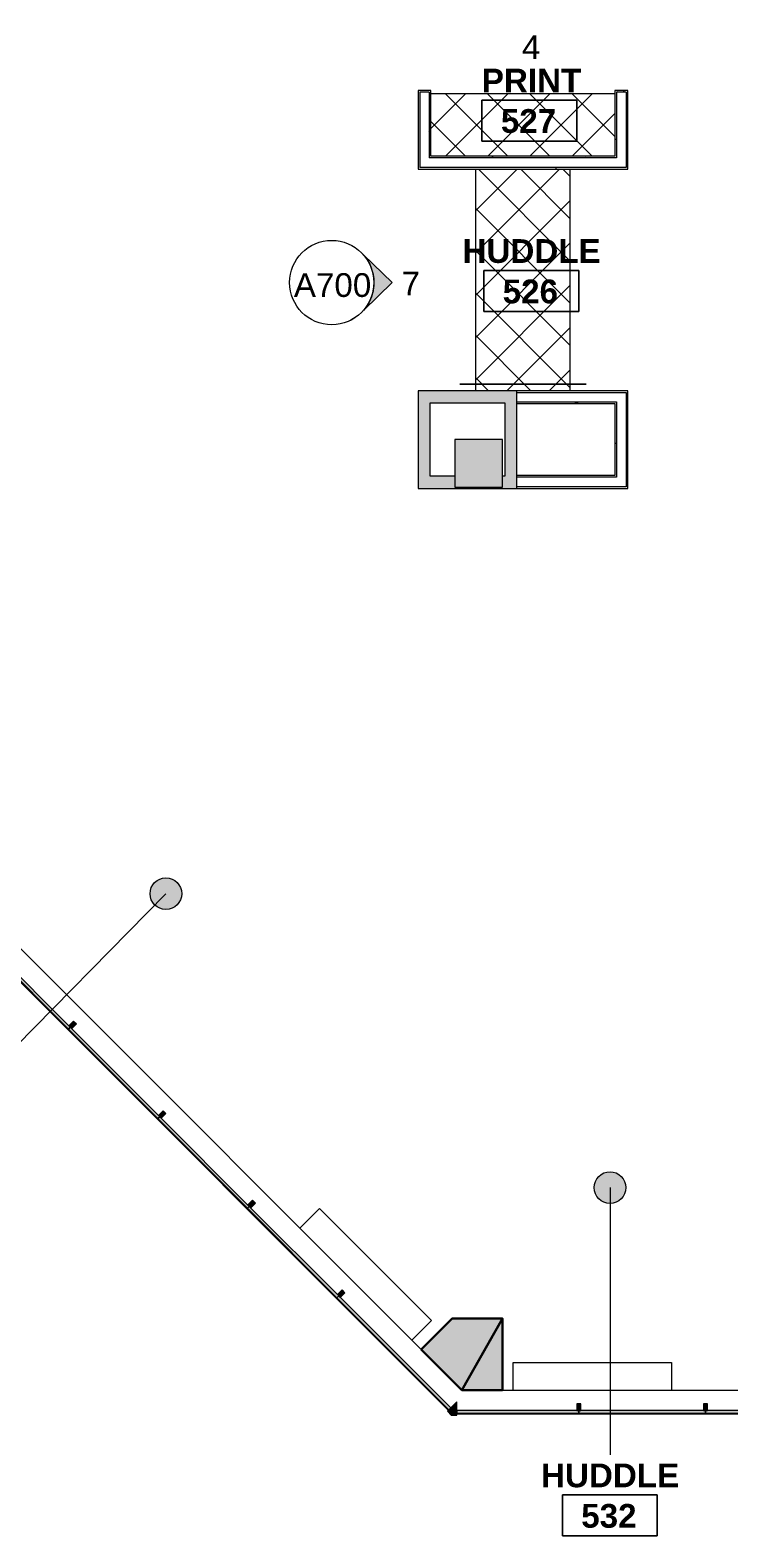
# Model space of a CAD drawing. Header units: inches. Extents: x 920 to 3738, y -709 to 819.
# Drawn here: x 2298 to 2563, y -406 to 164 of the extents above; entities that cross this region are included whole.
import ezdxf

# ---------------------------------------------------------------- set-up
doc = ezdxf.new("R2010")
doc.units = ezdxf.units.IN
doc.header["$MEASUREMENT"] = 0
for name, color, linetype, lineweight in [('A-AREA-IDEN', 2, 'Continuous', 9), ('A-DETL', 90, 'Continuous', 9), ('A-GENM', 13, 'Continuous', 9), ('A-GLAZ-CURT', 52, 'Continuous', 9), ('A-GLAZ-CWMG', 51, 'Continuous', 9), ('A-WALL', 113, 'Continuous', 13), ('A-WALL-PATT', 111, 'Continuous', 13), ('bb$0$A-BBASE', 250, 'Continuous', 30), ('dp$0$A-WALL-EXST', 7, 'Continuous', 9), ('G-ANNO-SYMB', 111, 'Continuous', 9), ('I-WALL', 2, 'Continuous', 9), ('Q-CASE', 31, 'Continuous', 9), ('S-COLS', 52, 'Continuous', 13)]:
    doc.layers.add(name, color=color, linetype=linetype, lineweight=lineweight)
doc.styles.add('Arial_1', font='arial.ttf', dxfattribs={"height": 9})
doc.styles.add('Swis721 Lt BT', font='swissl.ttf', dxfattribs={"height": 9})
doc.styles.add('Swis721 Lt BT_B', font='', dxfattribs={"height": 9})
doc.styles.get('Swis721 Lt BT_B').set_extended_font_data('Swis721 Lt BT', bold=True)
pattern_1 = [(0, (2996.523, 0), (30.72, 7.68), [1.267, -21.773, 1.267, -21.773, -122.88]), (0, (2996.523, 0), (30.72, 7.68), [-46.08, 1.267, -44.813, 1.267, -21.773, -53.76]), (0, (2996.523, 0), (30.72, 7.68), [-115.2, 1.267, -14.093, 1.267, -37.133]), (120, (3008.043, 3.84), (-22.01108, 22.7643), [1.267, -21.773, 1.267, -21.773, -122.88]), (120, (3008.043, 3.84), (-22.01108, 22.7643), [-46.08, 1.267, -44.813, 1.267, -21.773, -53.76]), (120, (3008.043, 3.84), (-22.01108, 22.7643), [-115.2, 1.267, -14.093, 1.267, -37.133]), (240, (3011.883, 19.2), (-8.70892, -30.4443), [1.267, -21.773, 1.267, -21.773, -122.88]), (240, (3011.883, 19.2), (-8.70892, -30.4443), [-46.08, 1.267, -44.813, 1.267, -21.773, -53.76]), (240, (3011.883, 19.2), (-8.70892, -30.4443), [-115.2, 1.267, -14.093, 1.267, -37.133])]

# ---------------------------------------------------------------- blocks, each defined once
blk = doc.blocks.new('1951 Kidwell_Linked_dwg_bb-7240425-5TH FLOOR CONSTRUCTION')
at = {"layer": 'bb$0$A-BBASE'}
for points in [[(-534.38, -351.25), (-549.81, -335.81), (-538, -324), (-519, -324), (-525.84, -336.12)], [(-519, -351.25), (-534.38, -351.25), (-519, -324), (-519, -336.12)]]:
    blk.add_hatch(color=256, dxfattribs=at).paths.add_polyline_path(points, flags=0)
for p, q in [((-549.81, -335.81), (-538, -324)), ((-538, -324), (-519, -324)), ((-534.38, -351.25), (-519, -324)), ((-519, -324), (-525.84, -336.12)), ((-519, -324), (-519, -336.12)), ((-534.38, -351.25), (-549.81, -335.81)), ((-525.84, -336.12), (-534.38, -351.25)), ((-519, -336.12), (-519, -351.25)), ((-519, -351.25), (-534.38, -351.25))]:
    blk.add_line(p, q, dxfattribs=at)
at = {"layer": 'bb$0$A-BBASE', "flags": 128}
blk.add_lwpolyline([(-549.81, -335.81), (-538, -324), (-519, -324), (-519, -351.25)], dxfattribs=at)
blk = doc.blocks.new('1951 Kidwell_Linked_dwg-6963106-5TH FLOOR CONSTRUCTION')
at = {"layer": 'bb$0$A-BBASE'}
for points in [[(-534.38, -351.25), (-549.81, -335.81), (-538, -324), (-519, -324), (-525.84, -336.12)], [(-519, -351.25), (-534.38, -351.25), (-519, -324), (-519, -336.12)]]:
    blk.add_hatch(color=256, dxfattribs=at).paths.add_polyline_path(points, flags=0)
for p, q in [((-549.81, -335.81), (-538, -324)), ((-538, -324), (-519, -324)), ((-534.38, -351.25), (-519, -324)), ((-519, -324), (-525.84, -336.12)), ((-519, -324), (-519, -336.12)), ((-534.38, -351.25), (-549.81, -335.81)), ((-525.84, -336.12), (-534.38, -351.25)), ((-519, -336.12), (-519, -351.25)), ((-519, -351.25), (-534.38, -351.25))]:
    blk.add_line(p, q, dxfattribs=at)
at = {"layer": 'bb$0$A-BBASE', "flags": 128}
blk.add_lwpolyline([(-549.81, -335.81), (-538, -324), (-519, -324), (-519, -351.25)], dxfattribs=at)
blk.add_blockref('1951 Kidwell_Linked_dwg_bb-7240425-5TH FLOOR CONSTRUCTION', (0, 0))
blk = doc.blocks.new('Concrete-Rectangular-Column - 18 x 18-7059525-5TH FLOOR CONSTRUCTION')
at = {"layer": 'S-COLS', "lineweight": 9}
blk.add_hatch(color=7, dxfattribs=at).paths.add_polyline_path([(9, -9), (8.99, 9), (-9, 9), (-9, -9), (8.99, -9)], flags=0)
at = {"layer": 'S-COLS', "color": 8, "lineweight": 20}
for p, q in [((9, 9), (-9, 9)), ((-9, 9), (-9, -9)), ((9, -9), (9, 9)), ((-9, -9), (9, -9))]:
    blk.add_line(p, q, dxfattribs=at)
blk = doc.blocks.new('Casework 9 - Casework 9-7253661-5TH FLOOR CONSTRUCTION')
at = {"layer": 'Q-CASE'}
h = blk.add_hatch(dxfattribs=at)
h.set_pattern_fill('FP_1', color=256, style=0, pattern_type=2)
h.set_pattern_definition([(45, (0, 0), (-8.01223, 8.01223), []), (135, (0, 0), (-8.01223, -8.01223), [])])
h.paths.add_polyline_path([(-518.12, 27.52), (-493.25, 27.52), (-493.25, 111.52), (-529.25, 111.52), (-529.25, 27.52)], flags=0)
for p, q in [((-529.25, 111.52), (-529.25, 27.52)), ((-493.25, 27.52), (-493.25, 111.52))]:
    blk.add_line(p, q, dxfattribs=at)
blk = doc.blocks.new('System Panel - Glazed-7351054-5TH FLOOR CONSTRUCTION')
at = {"layer": 'A-GLAZ-CURT'}
blk.add_hatch(color=7, dxfattribs=at).paths.add_polyline_path([(-23.14, -1.75), (23.14, -1.75), (23.14, -0.75), (-23.14, -0.75)], flags=0)
at = {"layer": 'A-GLAZ-CURT', "color": 8, "lineweight": 20}
for p, q in [((23.14, -0.75), (-23.14, -0.75)), ((-23.14, -0.75), (-23.14, -1.75)), ((-23.14, -1.75), (23.14, -1.75)), ((23.14, -1.75), (23.14, -0.75))]:
    blk.add_line(p, q, dxfattribs=at)
blk = doc.blocks.new('System Panel - Glazed-7349602-5TH FLOOR CONSTRUCTION')
at = {"layer": 'A-GLAZ-CURT'}
blk.add_hatch(color=7, dxfattribs=at).paths.add_polyline_path([(24, -1.75), (24, -0.75), (-24, -0.75), (-24, -1.75), (-23, -1.75)], flags=0)
at = {"layer": 'A-GLAZ-CURT', "color": 8, "lineweight": 20}
for p, q in [((24, -0.75), (-24, -0.75)), ((-24, -0.75), (-24, -1.75)), ((-24, -1.75), (24, -1.75)), ((24, -1.75), (24, -0.75))]:
    blk.add_line(p, q, dxfattribs=at)
blk = doc.blocks.new('System Panel - Glazed-7350729-5TH FLOOR CONSTRUCTION')
at = {"layer": 'A-GLAZ-CURT'}
blk.add_hatch(color=7, dxfattribs=at).paths.add_polyline_path([(30.01, -1.75), (30.01, -0.75), (-30.01, -0.75), (-30.01, -1.75), (3.51, -1.75)], flags=0)
at = {"layer": 'A-GLAZ-CURT', "color": 8, "lineweight": 20}
for p, q in [((30.01, -0.75), (-30.01, -0.75)), ((-30.01, -0.75), (-30.01, -1.75)), ((-30.01, -1.75), (30.01, -1.75)), ((30.01, -1.75), (30.01, -0.75))]:
    blk.add_line(p, q, dxfattribs=at)
blk = doc.blocks.new('Rectangular Mullion - 1_5_ x 2_5_ rectangular-7350691-5TH FLOOR CONSTRUCTION')
at = {"layer": 'A-GLAZ-CWMG'}
blk.add_hatch(color=7, dxfattribs=at).paths.add_polyline_path([(0.75, 0.75), (0.75, -1.75), (-0.75, -1.75), (-0.75, 0.75), (0, 0.75)], flags=0)
at = {"layer": 'A-GLAZ-CWMG', "color": 8, "lineweight": 20}
for p, q in [((-0.75, 0.75), (0.75, 0.75)), ((-0.75, -1.75), (-0.75, 0.75)), ((0.75, 0.75), (0.75, -1.75)), ((0.75, -1.75), (-0.75, -1.75))]:
    blk.add_line(p, q, dxfattribs=at)
blk = doc.blocks.new('Quad Corner Mullion - 5_ x 5_ Quad Corner-7350730-5TH FLOOR CONSTRUCTION')
at = {"layer": 'A-GLAZ-CWMG'}
blk.add_hatch(color=7, dxfattribs=at).paths.add_polyline_path([(1.24, 2.3), (2.5, 1.04), (-1.04, -2.5), (-1.04, 2.5), (1.04, 2.5)], flags=0)
at = {"layer": 'A-GLAZ-CWMG', "color": 8, "lineweight": 20}
for p, q in [((-1.04, -2.5), (-1.04, 2.5)), ((-1.04, 2.5), (1.04, 2.5)), ((2.5, 1.04), (-1.04, -2.5)), ((1.04, 2.5), (2.5, 1.04))]:
    blk.add_line(p, q, dxfattribs=at)
blk = doc.blocks.new('Rectangular Mullion - 1_5_ x 2_5_ rectangular-7351678-5TH FLOOR CONSTRUCTION')
at = {"layer": 'A-GLAZ-CWMG'}
blk.add_hatch(color=7, dxfattribs=at).paths.add_polyline_path([(0, 0.75), (0.75, 0.75), (0.75, -1.75), (-0.75, -1.75), (-0.75, 0.75)], flags=0)
at = {"layer": 'A-GLAZ-CWMG', "color": 8, "lineweight": 20}
for p, q in [((-0.75, 0.75), (0.75, 0.75)), ((-0.75, -1.75), (-0.75, 0.75)), ((0.75, 0.75), (0.75, -1.75)), ((0.75, -1.75), (-0.75, -1.75))]:
    blk.add_line(p, q, dxfattribs=at)
blk = doc.blocks.new('Room Tag - Room Name and Number-3379422-5TH FLOOR CONSTRUCTION')
at = {"layer": 'A-AREA-IDEN'}
for p, q in [((-0.1881, -0.1636), (-0.1881, -0.0018)), ((-0.1881, -0.0018), (0.1869, -0.0018)), ((0.1869, -0.0018), (-0.1881, -0.0018)), ((-0.1881, -0.0018), (-0.1881, -0.1636)), ((0.1869, -0.0018), (0.1869, -0.1636)), ((0.1869, -0.1636), (0.1869, -0.0018)), ((0.1869, -0.1636), (-0.1881, -0.1636)), ((-0.1881, -0.1636), (0.1869, -0.1636))]:
    blk.add_line(p, q, dxfattribs=at)
blk = doc.blocks.new('Elevation - Filled Arrow 2-347888-5TH FLOOR CONSTRUCTION')
at = {"layer": 'G-ANNO-SYMB'}
blk.add_circle((0, 0), 0.1664, dxfattribs=at)
blk = doc.blocks.new('Elevation - Filled Arrow-151867-5TH FLOOR CONSTRUCTION')
at = {"layer": 'G-ANNO-SYMB'}
h = blk.add_hatch(color=256, dxfattribs=at)
edge = h.paths.add_edge_path(flags=0)
edge.add_line((0, 0.2393), (0.1103, 0.1247))
edge.add_arc((-0.0002, -0.0002), 0.1667, 48.49802, 130.55707)
edge.add_line((-0.1085, 0.1265), (0, 0.2393))
for p, q in [((0, 0.2393), (-0.1085, 0.1265)), ((-0.1084, 0.1266), (0, 0.2393)), ((0, 0.2393), (-0.1084, 0.1266)), ((0, 0.2393), (0.11, 0.1249)), ((0.1103, 0.1247), (0, 0.2393))]:
    blk.add_line(p, q, dxfattribs=at)
blk.add_arc((-0.0002, -0.0002), 0.1667, 48.49802, 130.55707, dxfattribs=at)
blk.add_ellipse((-0.0002, -0.0001), major_axis=(-0.1667, 0), ratio=0.999376, start_param=3.141593, end_param=6.283185, dxfattribs=at)

msp = doc.modelspace()

# ---------------------------------------------------------------- hatches: boundary and pattern name
at = {"layer": 'A-AREA-IDEN'}
h = msp.add_hatch(color=256, dxfattribs=at)
edge = h.paths.add_edge_path(flags=0)
edge.add_arc((2349.9, -163.07), 6, 0, 360)
h = msp.add_hatch(color=256, dxfattribs=at)
edge = h.paths.add_edge_path(flags=0)
edge.add_arc((2518.32, -274.43), 6, 0, 360)
at = {"layer": 'A-WALL-PATT', "lineweight": 9}
h = msp.add_hatch(dxfattribs=at)
h.set_pattern_fill('FP_2', color=256, style=0, pattern_type=2)
h.set_pattern_definition(pattern_1)
h.paths.add_polyline_path([(2449.78, 116.39), (2450.4, 116.39), (2450.4, 141.27), (2449.78, 141.27), (2449.78, 140.02)], flags=0)
h = msp.add_hatch(dxfattribs=at)
h.set_pattern_fill('FP_2', color=256, style=0, pattern_type=2)
h.set_pattern_definition(pattern_1)
h.paths.add_polyline_path([(2520.77, 116.39), (2520.77, 141.27), (2520.15, 141.27), (2520.15, 116.39)], flags=0)
h = msp.add_hatch(dxfattribs=at)
h.set_pattern_fill('FP_2', color=256, style=0, pattern_type=2)
h.set_pattern_definition(pattern_1)
h.paths.add_polyline_path([(2524.4, 112.14), (2525.02, 112.14), (2525.02, 141.27), (2520.77, 141.27), (2520.77, 140.64), (2524.4, 140.64), (2524.4, 115.77)], flags=0)
h = msp.add_hatch(dxfattribs=at)
h.set_pattern_fill('FP_2', color=256, style=0, pattern_type=2)
h.set_pattern_definition(pattern_1)
h.paths.add_polyline_path([(2520.77, 115.77), (2520.77, 116.39), (2449.78, 116.39), (2449.78, 115.77), (2520.68, 115.77)], flags=0)
h = msp.add_hatch(dxfattribs=at)
h.set_pattern_fill('FP_2', color=256, style=0, pattern_type=2)
h.set_pattern_definition(pattern_1)
h.paths.add_polyline_path([(2521.52, 111.52), (2525.02, 111.52), (2525.02, 112.14), (2445.53, 112.14), (2445.53, 111.52), (2517.05, 111.52)], flags=0)
for points in [[(2478.4, 22.89), (2478.4, 27.52), (2445.53, 27.52), (2445.53, 22.89), (2477.52, 22.89)], [(2450.15, -9.47), (2450.15, 22.89), (2445.53, 22.89), (2445.53, -9.47)], [(2483.03, -9.47), (2483.03, 27.52), (2478.4, 27.52), (2478.4, -9.47)], [(2478.4, -9.47), (2478.4, -4.85), (2477.52, -4.85), (2477.52, -9), (2459.52, -9), (2459.52, -4.85), (2450.15, -4.85), (2450.15, -9.47), (2477.52, -9.47)]]:
    msp.add_hatch(color=7, dxfattribs=at).paths.add_polyline_path(points, flags=0)
h = msp.add_hatch(dxfattribs=at)
h.set_pattern_fill('FP_2', color=256, style=0, pattern_type=2)
h.set_pattern_definition(pattern_1)
h.paths.add_polyline_path([(2503.28, 22.64), (2520.15, 22.64), (2520.15, 23.27), (2483.03, 23.27), (2483.03, 22.64), (2492.91, 22.64)], flags=0)
h = msp.add_hatch(dxfattribs=at)
h.set_pattern_fill('FP_2', color=256, style=0, pattern_type=2)
h.set_pattern_definition(pattern_1)
h.paths.add_polyline_path([(2520.77, -4.6), (2520.77, 23.27), (2520.15, 23.27), (2520.15, -4.6)], flags=0)
at = {"layer": 'Q-CASE'}
h = msp.add_hatch(dxfattribs=at)
h.set_pattern_fill('FP_1', color=256, style=0, pattern_type=2)
h.set_pattern_definition([(45, (2996.523, 0), (-8.01223, 8.01223), []), (135, (2996.523, 0), (-8.01223, -8.01223), [])])
h.paths.add_polyline_path([(2520.15, 116.39), (2520.15, 140.02), (2450.4, 140.02), (2450.4, 116.39), (2517.05, 116.39)], flags=0)

# ---------------------------------------------------------------- linework, layer by layer
at = {"layer": 'A-AREA-IDEN'}
for p, q in [((2349.9, -163.07), (2280.56, -233.56)), ((2518.32, -274.43), (2518.32, -375.77))]:
    msp.add_line(p, q, dxfattribs=at)
for centre in [(2349.9, -163.07), (2518.32, -274.43)]:
    msp.add_circle(centre, 6, dxfattribs=at)
at = {"layer": 'A-DETL'}
for p, q in [((2400.74, -289.84), (2408.16, -282.42)), ((2408.16, -282.42), (2450.59, -324.84)), ((2450.59, -324.84), (2443.17, -332.27)), ((2481.64, -340.75), (2541.64, -340.75)), ((2481.64, -351.25), (2481.64, -340.75)), ((2541.64, -340.75), (2541.64, -351.25))]:
    msp.add_line(p, q, dxfattribs=at)
at = {"layer": 'A-GENM'}
for p, q in [((2461.32, 29.99), (2509.32, 29.99)), ((2509.32, 29.99), (2461.32, 29.99))]:
    msp.add_line(p, q, dxfattribs=at)
at = {"layer": 'A-WALL', "lineweight": 9}
for p, q in [((2457.01, -358.85), (1801.34, 296.83)), ((2188.04, -77.15), (2462.15, -351.25)), ((2462.15, -351.25), (2599.4, -351.25)), ((3043.52, -360.25), (2460.22, -360.25))]:
    msp.add_line(p, q, dxfattribs=at)
at = {"layer": 'A-WALL'}
for p, q in [((2449.78, 140.64), (2446.15, 140.64)), ((2446.15, 140.64), (2446.15, 112.14)), ((2449.78, 140.64), (2449.78, 115.77)), ((2524.4, 140.64), (2520.77, 140.64)), ((2520.77, 140.64), (2520.77, 115.77)), ((2524.4, 140.64), (2524.4, 112.14)), ((2520.77, 115.77), (2449.78, 115.77)), ((2524.4, 112.14), (2446.15, 112.14)), ((2483.03, 26.89), (2524.4, 26.89)), ((2483.03, 23.27), (2520.77, 23.27)), ((2520.77, 23.27), (2520.77, -5.22)), ((2524.4, 26.89), (2524.4, -8.85)), ((2520.77, -5.22), (2483.03, -5.22)), ((2524.4, -8.85), (2483.03, -8.85))]:
    msp.add_line(p, q, dxfattribs=at)
at = {"layer": 'A-WALL', "color": 8, "lineweight": 20}
for p, q in [((2483.03, 27.52), (2445.53, 27.52)), ((2445.53, 27.52), (2445.53, -9.47)), ((2450.15, 22.89), (2478.4, 22.89)), ((2450.15, -4.85), (2450.15, 22.89)), ((2478.4, 22.89), (2478.4, -4.85)), ((2483.03, -9.47), (2483.03, 27.52)), ((2459.52, -4.85), (2450.15, -4.85)), ((2478.4, -4.85), (2477.52, -4.85)), ((2445.53, -9.47), (2483.03, -9.47))]:
    msp.add_line(p, q, dxfattribs=at)
at = {"layer": 'I-WALL', "lineweight": 13}
for p, q in [((2450.4, 141.27), (2445.53, 141.27)), ((2445.53, 141.27), (2445.53, 111.52)), ((2450.4, 116.39), (2450.4, 141.27)), ((2525.02, 141.27), (2520.15, 141.27)), ((2520.15, 141.27), (2520.15, 116.39)), ((2525.02, 111.52), (2525.02, 141.27)), ((2520.15, 116.39), (2450.4, 116.39)), ((2445.53, 111.52), (2525.02, 111.52)), ((2525.02, 27.52), (2483.03, 27.52)), ((2525.02, -9.47), (2525.02, 27.52)), ((2483.03, 22.64), (2520.15, 22.64)), ((2520.15, 22.64), (2520.15, -4.6)), ((2520.15, -4.6), (2483.03, -4.6)), ((2483.03, -9.47), (2525.02, -9.47))]:
    msp.add_line(p, q, dxfattribs=at)
at = {"layer": 'Q-CASE'}
msp.add_line((2520.15, 140.02), (2450.4, 140.02), dxfattribs=at)

# ---------------------------------------------------------------- block references
at = {"layer": 'A-AREA-IDEN', "xscale": 95.99999999999994, "yscale": 95.99999999999994, "zscale": 95.99999999999994}
for p in [(2487.84, 137.84), (2488.52, 73.24), (2518.31, -390.73)]:
    msp.add_blockref('Room Tag - Room Name and Number-3379422-5TH FLOOR CONSTRUCTION', p, dxfattribs=at)
at = {"layer": 'A-GLAZ-CURT', "rotation": 314.9999999999999}
for name, p in [('System Panel - Glazed-7349602-5TH FLOOR CONSTRUCTION', (2297.22, -196.18)), ('System Panel - Glazed-7349602-5TH FLOOR CONSTRUCTION', (2331.16, -230.12)), ('System Panel - Glazed-7349602-5TH FLOOR CONSTRUCTION', (2365.1, -264.06)), ('System Panel - Glazed-7349602-5TH FLOOR CONSTRUCTION', (2399.04, -298.01)), ('System Panel - Glazed-7350729-5TH FLOOR CONSTRUCTION', (2437.23, -336.19))]:
    msp.add_blockref(name, p, dxfattribs=at)
at = {"layer": 'A-GLAZ-CURT'}
for name, p in [('System Panel - Glazed-7351054-5TH FLOOR CONSTRUCTION', (2483.35, -358.14)), ('System Panel - Glazed-7349602-5TH FLOOR CONSTRUCTION', (2530.49, -358.14)), ('System Panel - Glazed-7349602-5TH FLOOR CONSTRUCTION', (2578.49, -358.14))]:
    msp.add_blockref(name, p, dxfattribs=at)
at = {"layer": 'A-GLAZ-CWMG', "extrusion": (0, 0, -1)}
for name, p, rotation in [('Rectangular Mullion - 1_5_ x 2_5_ rectangular-7350691-5TH FLOOR CONSTRUCTION', (-2314.19, -213.15), 225.0000000000001), ('Rectangular Mullion - 1_5_ x 2_5_ rectangular-7350691-5TH FLOOR CONSTRUCTION', (-2348.13, -247.09), 225.0000000000001), ('Rectangular Mullion - 1_5_ x 2_5_ rectangular-7350691-5TH FLOOR CONSTRUCTION', (-2382.07, -281.03), 225.0000000000001), ('Rectangular Mullion - 1_5_ x 2_5_ rectangular-7350691-5TH FLOOR CONSTRUCTION', (-2416.01, -314.98), 225.0000000000001), ('Quad Corner Mullion - 5_ x 5_ Quad Corner-7350730-5TH FLOOR CONSTRUCTION', (-2459.18, -358.14), 225.0000000000001), ('Rectangular Mullion - 1_5_ x 2_5_ rectangular-7351678-5TH FLOOR CONSTRUCTION', (-2506.49, -358.14), 180), ('Rectangular Mullion - 1_5_ x 2_5_ rectangular-7351678-5TH FLOOR CONSTRUCTION', (-2554.49, -358.14), 180)]:
    msp.add_blockref(name, p, dxfattribs=dict(at, rotation=rotation))
at = {"layer": 'dp$0$A-WALL-EXST', "color": 250, "lineweight": 30}
msp.add_blockref('1951 Kidwell_Linked_dwg-6963106-5TH FLOOR CONSTRUCTION', (2996.52, 0), dxfattribs=at)
at = {"layer": 'G-ANNO-SYMB', "xscale": 95.99999999999994, "yscale": 95.99999999999994, "zscale": 95.99999999999994}
msp.add_blockref('Elevation - Filled Arrow 2-347888-5TH FLOOR CONSTRUCTION', (2412.8, 68.52), dxfattribs=at)
at = {"layer": 'G-ANNO-SYMB', "extrusion": (0, 0, -1), "xscale": 95.99999999999994, "yscale": 95.99999999999994, "zscale": 95.99999999999994, "rotation": 90.00000000000044}
msp.add_blockref('Elevation - Filled Arrow-151867-5TH FLOOR CONSTRUCTION', (-2412.8, 68.52), dxfattribs=at)
at = {"layer": 'Q-CASE'}
msp.add_blockref('Casework 9 - Casework 9-7253661-5TH FLOOR CONSTRUCTION', (2996.52, 0), dxfattribs=at)
at = {"layer": 'S-COLS', "lineweight": 9}
msp.add_blockref('Concrete-Rectangular-Column - 18 x 18-7059525-5TH FLOOR CONSTRUCTION', (2468.52, 0), dxfattribs=at)

# ---------------------------------------------------------------- texts
at = {"layer": 'A-AREA-IDEN', "char_height": 9, "attachment_point": 1, "style": 'Swis721 Lt BT_B'}
for s, insert, width in [('PRINT', (2469.72, 149.56), 43.632), ('527', (2476.94, 134.24), 25.452), ('HUDDLE', (2462.4, 84.96), 63.024), ('526', (2477.63, 69.64), 25.452), ('HUDDLE', (2492.18, -379.02), 63.024), ('532', (2507.41, -394.34), 25.452)]:
    msp.add_mtext(s, dxfattribs=dict(at, insert=insert, width=width))
at = {"layer": 'G-ANNO-SYMB', "char_height": 9, "attachment_point": 1}
for s, insert, width, style in [('4', (2484.92, 162.22), 8.181, 'Swis721 Lt BT'), ('A700', (2398.43, 72.07), 35.754, 'Arial_1'), ('7', (2439.3, 72.67), 8.181, 'Swis721 Lt BT')]:
    msp.add_mtext(s, dxfattribs=dict(at, insert=insert, width=width, style=style))

doc.saveas('drawing.dxf')
